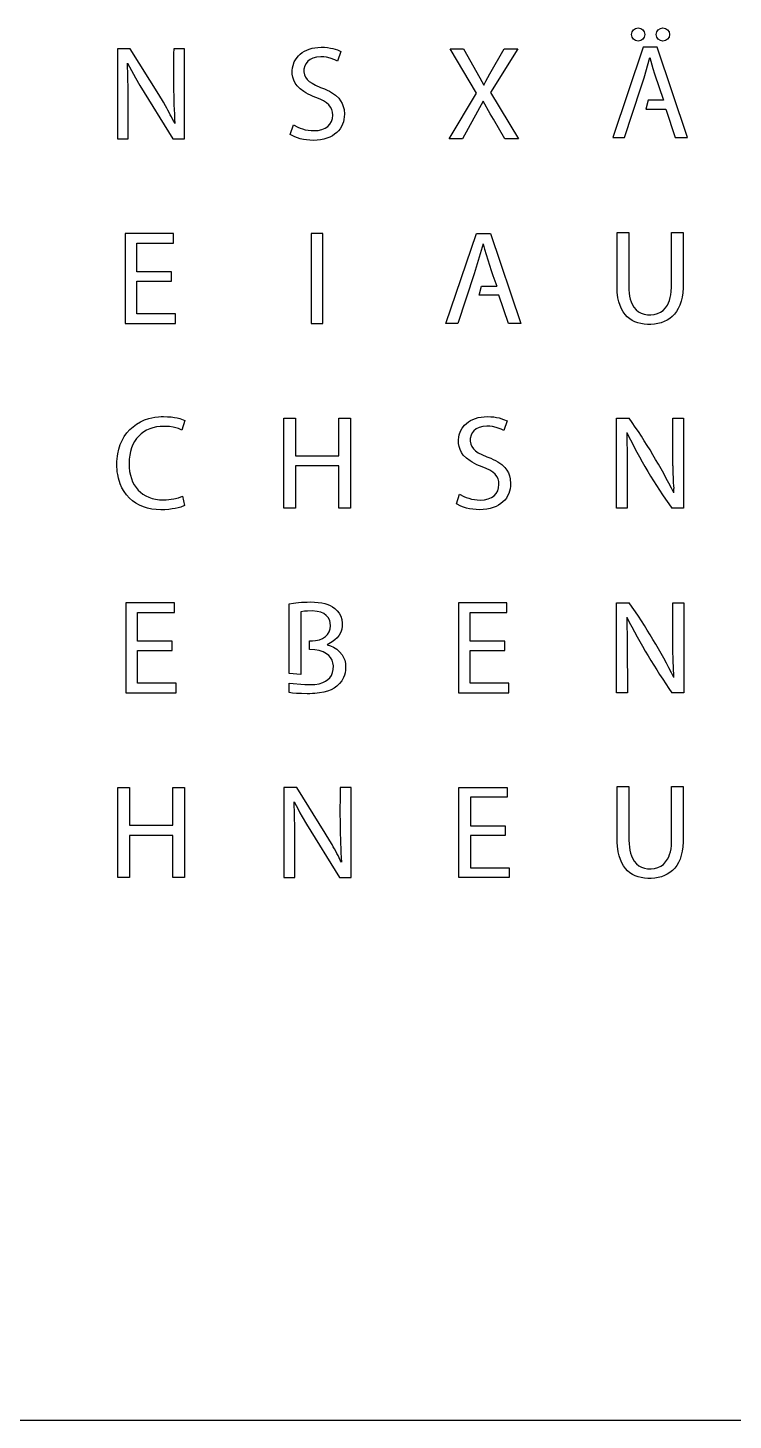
# Model space of a CAD drawing. Extents: x 0 to 230, y 0 to 230.
# Drawn here: x 64.4 to 121.6, y 0 to 113 of the extents above; entities that cross this region are included whole.
import ezdxf

# ---------------------------------------------------------------- set-up
doc = ezdxf.new("R2010")
doc.units = 0
doc.layers.add('7', color=7, linetype='CONTINUOUS')

msp = doc.modelspace()

# ---------------------------------------------------------------- linework, layer by layer
at = {"layer": '7'}
for p, q in [((72.6656, 111.3297), (71.6305, 111.3297)), ((71.6305, 111.3297), (71.6305, 104.0023)), ((74.984, 107.6225), (72.6656, 111.3297)), ((77.0869, 111.3297), (76.2026, 111.3297)), ((77.0869, 104.0023), (77.0869, 111.3297)), ((86.3204, 110.7432), (86.4661, 110.8828)), ((86.4661, 110.8828), (86.6285, 111.009)), ((86.6285, 111.009), (86.8067, 111.121)), ((86.8067, 111.121), (87.0001, 111.218)), ((87.0001, 111.218), (87.208, 111.2992)), ((87.208, 111.2992), (87.4298, 111.3638)), ((87.4298, 111.3638), (87.6647, 111.4109)), ((87.6647, 111.4109), (87.9121, 111.4398)), ((87.9121, 111.4398), (88.1713, 111.4496)), ((88.1713, 111.4496), (88.4376, 111.4417)), ((88.4376, 111.4417), (88.6861, 111.4195)), ((88.6861, 111.4195), (88.9161, 111.3848)), ((88.9161, 111.3848), (89.127, 111.3394)), ((89.127, 111.3394), (89.489, 111.2247)), ((89.489, 111.2247), (89.7671, 111.0906)), ((89.7671, 111.0906), (89.5083, 110.3188)), ((100.7814, 107.7094), (98.6463, 111.3297)), ((98.6463, 111.3297), (99.7352, 111.3297)), ((99.7352, 111.3297), (101.0577, 108.9597)), ((101.8661, 109.2822), (103.0353, 111.3297)), ((104.1241, 111.3297), (101.9137, 107.764)), ((103.0353, 111.3297), (104.1241, 111.3297)), ((114.3134, 111.4419), (111.8333, 104.1142)), ((115.4348, 111.4419), (114.3134, 111.4419)), ((117.9152, 104.1142), (115.4348, 111.4419)), ((72.5123, 107.9893), (72.46615, 110.16115)), ((72.46615, 110.16115), (72.6216, 109.867)), ((72.6216, 109.867), (72.7718, 109.5642)), ((85.8233, 109.566), (85.8449, 109.7727)), ((85.8449, 109.7727), (85.8875, 109.9713)), ((85.8875, 109.9713), (85.9892, 110.2523)), ((85.9892, 110.2523), (86.1342, 110.5105)), ((86.1342, 110.5105), (86.3204, 110.7432)), ((86.8438, 109.9512), (86.7738, 109.6634)), ((86.7738, 109.6634), (86.7746, 109.4442)), ((86.9411, 110.1358), (86.8438, 109.9512)), ((87.0821, 110.3051), (86.9411, 110.1358)), ((87.2695, 110.451), (87.0821, 110.3051)), ((87.5063, 110.5653), (87.2695, 110.451)), ((87.7952, 110.6398), (87.5063, 110.5653)), ((88.1388, 110.6665), (87.7952, 110.6398)), ((88.3772, 110.6573), (88.1388, 110.6665)), ((88.5984, 110.632), (88.3772, 110.6573)), ((88.8934, 110.56965), (88.5984, 110.632)), ((89.2913, 110.4327), (88.8934, 110.56965)), ((89.5083, 110.3188), (89.2913, 110.4327)), ((114.378, 108.9769), (114.84175, 110.6047)), ((114.84175, 110.6047), (115.096, 109.7288)), ((115.096, 109.7288), (115.2288, 109.2981)), ((72.7718, 109.5642), (72.9316, 109.2587)), ((72.9316, 109.2587), (73.0997, 108.9515)), ((73.0997, 108.9515), (73.4559, 108.3349)), ((85.8291, 109.2728), (85.8233, 109.566)), ((85.8732, 109.0087), (85.8291, 109.2728)), ((85.9536, 108.7637), (85.8732, 109.0087)), ((86.0691, 108.5368), (85.9536, 108.7637)), ((86.2181, 108.3269), (86.0691, 108.5368)), ((86.7746, 109.4442), (86.8167, 109.2174)), ((86.8167, 109.2174), (86.9025, 109.0161)), ((86.9025, 109.0161), (87.0332, 108.8357)), ((87.0332, 108.8357), (87.2101, 108.6714)), ((87.2101, 108.6714), (87.4348, 108.5185)), ((87.4348, 108.5185), (87.7086, 108.3723)), ((101.0577, 108.9597), (101.2152, 108.6641)), ((101.2152, 108.6641), (101.37975, 108.3725)), ((101.37975, 108.3725), (101.5472, 108.6839)), ((101.5472, 108.6839), (101.7006, 108.98)), ((101.7006, 108.98), (101.8661, 109.2822)), ((114.1281, 108.162), (114.378, 108.9769)), ((115.2288, 109.2981), (115.9526, 107.1582)), ((72.5148, 104.0023), (72.5123, 107.9893)), ((73.4559, 108.3349), (76.1379, 104.0023)), ((75.3622, 106.9936), (74.984, 107.6225)), ((86.4666, 108.0719), (86.2181, 108.3269)), ((86.7691, 107.8434), (86.4666, 108.0719)), ((86.9396, 107.7383), (86.7691, 107.8434)), ((87.1223, 107.6389), (86.9396, 107.7383)), ((87.3168, 107.545), (87.1223, 107.6389)), ((87.5228, 107.4562), (87.3168, 107.545)), ((87.7398, 107.3723), (87.5228, 107.4562)), ((87.7086, 108.3723), (88.12355, 108.1917)), ((88.0804, 107.2317), (87.7398, 107.3723)), ((88.12355, 108.1917), (88.4376, 108.0641)), ((88.4376, 108.0641), (88.6465, 107.9696)), ((88.6465, 107.9696), (88.841, 107.8712)), ((88.841, 107.8712), (89.0211, 107.7685)), ((89.0211, 107.7685), (89.338, 107.5477)), ((89.338, 107.5477), (89.5973, 107.3032)), ((98.56, 104.0023), (100.7814, 107.7094)), ((101.9137, 107.764), (104.1782, 104.0023)), ((112.8037, 104.1142), (114.1281, 108.162)), ((75.5376, 106.6895), (75.3622, 106.9936)), ((88.3678, 107.0853), (88.0804, 107.2317)), ((88.6043, 106.9302), (88.3678, 107.0853)), ((88.7925, 106.7636), (88.6043, 106.9302)), ((88.9347, 106.5828), (88.7925, 106.7636)), ((89.0332, 106.3848), (88.9347, 106.5828)), ((89.0906, 106.167), (89.0332, 106.3848)), ((89.5973, 107.3032), (89.754, 107.1016)), ((89.754, 107.1016), (89.8782, 106.8825)), ((89.8782, 106.8825), (89.97, 106.644)), ((89.97, 106.644), (90.0294, 106.3845)), ((90.0294, 106.3845), (90.0582, 106.0026)), ((101.30975, 107.068), (99.6386, 104.0023)), ((101.8938, 106.0498), (101.30975, 107.068)), ((114.723, 107.1582), (114.5241, 106.419)), ((114.5241, 106.419), (116.1358, 106.419)), ((115.9526, 107.1582), (114.723, 107.1582)), ((116.1358, 106.419), (116.9122, 104.1142)), ((85.6695, 104.3608), (85.9174, 105.1548)), ((85.9174, 105.1548), (86.265, 104.9653)), ((88.709, 105.0241), (88.8812, 105.206)), ((88.8812, 105.206), (89.0066, 105.4192)), ((89.0066, 105.4192), (89.0833, 105.6605)), ((89.0833, 105.6605), (89.1092, 105.9265)), ((89.1092, 105.9265), (89.0906, 106.167)), ((89.9034, 105.1943), (89.8158, 105.0099)), ((89.9713, 105.3871), (89.9034, 105.1943)), ((90.0196, 105.5869), (89.9713, 105.3871)), ((90.0486, 105.7925), (90.0196, 105.5869)), ((90.0582, 106.0026), (90.0486, 105.7925)), ((102.151, 105.6221), (101.8938, 106.0498)), ((103.0891, 104.0023), (102.151, 105.6221)), ((71.6305, 104.0023), (72.5148, 104.0023)), ((76.1379, 104.0023), (77.0869, 104.0023)), ((86.0245, 104.1761), (85.6695, 104.3608)), ((86.2421, 104.0949), (86.0245, 104.1761)), ((86.4796, 104.0239), (86.2421, 104.0949)), ((86.265, 104.9653), (86.4605, 104.8839)), ((86.4605, 104.8839), (86.6683, 104.8135)), ((86.7317, 103.9651), (86.4796, 104.0239)), ((86.6683, 104.8135), (86.8866, 104.756)), ((86.8866, 104.756), (87.114, 104.7128)), ((87.114, 104.7128), (87.3486, 104.6857)), ((87.3486, 104.6857), (87.589, 104.6763)), ((87.589, 104.6763), (87.9298, 104.6997)), ((87.9298, 104.6997), (88.2314, 104.7676)), ((88.3948, 103.9813), (88.1254, 103.9272)), ((88.2314, 104.7676), (88.4917, 104.8769)), ((88.6435, 104.0548), (88.3948, 103.9813)), ((88.4917, 104.8769), (88.709, 105.0241)), ((88.8717, 104.1465), (88.6435, 104.0548)), ((89.0795, 104.2552), (88.8717, 104.1465)), ((89.2669, 104.3796), (89.0795, 104.2552)), ((89.4342, 104.5186), (89.2669, 104.3796)), ((89.5814, 104.6707), (89.4342, 104.5186)), ((89.7085, 104.8349), (89.5814, 104.6707)), ((89.8158, 105.0099), (89.7085, 104.8349)), ((99.6386, 104.0023), (98.56, 104.0023)), ((104.1782, 104.0023), (103.0891, 104.0023)), ((111.8333, 104.1142), (112.8037, 104.1142)), ((116.9122, 104.1142), (117.9152, 104.1142)), ((86.9933, 103.9206), (86.7317, 103.9651)), ((87.2592, 103.8924), (86.9933, 103.9206)), ((87.5242, 103.8825), (87.2592, 103.8924)), ((87.8352, 103.8939), (87.5242, 103.8825)), ((88.1254, 103.9272), (87.8352, 103.8939)), ((76.19, 96.3388), (72.2539, 96.3388)), ((72.2539, 96.3388), (72.2539, 89.0113)), ((76.19, 95.5452), (76.19, 96.3388)), ((88.2974, 96.3388), (87.3484, 96.3388)), ((87.3484, 96.3388), (87.3484, 89.0111)), ((88.2974, 89.0111), (88.2974, 96.3388)), ((98.3017, 89.0113), (100.7818, 96.3389)), ((100.7818, 96.3389), (101.9032, 96.3389)), ((101.9032, 96.3389), (104.3835, 89.0113)), ((112.183, 92.0823), (112.183, 96.3986)), ((112.183, 96.3986), (113.1319, 96.3986)), ((113.1319, 96.3986), (113.1319, 92.0499)), ((116.5924, 91.97575), (116.5934, 96.3986)), ((116.5934, 96.3986), (117.5424, 96.3986)), ((117.5424, 96.3986), (117.5424, 92.115)), ((73.2029, 93.2294), (73.2029, 95.5452)), ((73.2029, 95.5452), (76.19, 95.5452)), ((101.31005, 95.5018), (100.8464, 93.8739)), ((100.8464, 93.8739), (100.5964, 93.059)), ((76.0174, 93.2294), (73.2029, 93.2294)), ((76.0174, 92.4467), (76.0174, 93.2294)), ((100.5964, 93.059), (99.272, 89.0113)), ((73.2029, 89.8049), (73.2029, 92.4467)), ((73.2029, 92.4467), (76.0174, 92.4467)), ((100.9925, 91.3161), (101.1914, 92.0553)), ((101.1914, 92.0553), (102.421, 92.0553)), ((112.1863, 91.8725), (112.183, 92.0823)), ((112.20399, 91.57425), (112.1863, 91.8725)), ((112.2623, 91.115), (112.20399, 91.57425)), ((113.1319, 92.0499), (113.1403, 91.755)), ((113.1403, 91.755), (113.1649, 91.4816)), ((116.5434, 91.3602), (116.5752, 91.6207)), ((116.5752, 91.6207), (116.5924, 91.97575)), ((117.539, 91.908), (117.5121, 91.517)), ((117.5424, 92.115), (117.539, 91.908)), ((102.6042, 91.3161), (100.9925, 91.3161)), ((103.3806, 89.0113), (102.6042, 91.3161)), ((112.3361, 90.7839), (112.2623, 91.115)), ((112.4324, 90.4835), (112.3361, 90.7839)), ((112.55, 90.2128), (112.4324, 90.4835)), ((113.1649, 91.4816), (113.205, 91.2295)), ((113.205, 91.2295), (113.26, 90.9983)), ((113.26, 90.9983), (113.3291, 90.7875)), ((113.3291, 90.7875), (113.4117, 90.597)), ((113.4117, 90.597), (113.5593, 90.3482)), ((116.1095, 90.2831), (116.2688, 90.5185)), ((116.2688, 90.5185), (116.3585, 90.6994)), ((116.3585, 90.6994), (116.4345, 90.8999)), ((116.4345, 90.8999), (116.4963, 91.1201)), ((116.4963, 91.1201), (116.5434, 91.3602)), ((117.2808, 90.5241), (117.1573, 90.2511)), ((117.3818, 90.8257), (117.2808, 90.5241)), ((117.4593, 91.1565), (117.3818, 90.8257)), ((117.5121, 91.517), (117.4593, 91.1565)), ((76.3518, 89.8049), (73.2029, 89.8049)), ((76.3518, 89.0113), (76.3518, 89.8049)), ((112.6877, 89.971), (112.55, 90.2128)), ((112.8446, 89.7573), (112.6877, 89.971)), ((113.0194, 89.5707), (112.8446, 89.7573)), ((113.2112, 89.4105), (113.0194, 89.5707)), ((113.4187, 89.2758), (113.2112, 89.4105)), ((113.5593, 90.3482), (113.7333, 90.1428)), ((113.7333, 90.1428), (113.9313, 89.9796)), ((113.9313, 89.9796), (114.151, 89.8574)), ((114.151, 89.8574), (114.3901, 89.775)), ((114.3901, 89.775), (114.6461, 89.7314)), ((114.6461, 89.7314), (114.924, 89.7253)), ((114.924, 89.7253), (115.2075, 89.7571)), ((115.2075, 89.7571), (115.4694, 89.828)), ((115.4694, 89.828), (115.7082, 89.9387)), ((115.7082, 89.9387), (115.9221, 90.0901)), ((115.9221, 90.0901), (116.1095, 90.2831)), ((116.2432, 89.2923), (116.0091, 89.1775)), ((116.4618, 89.4319), (116.2432, 89.2923)), ((116.6636, 89.597), (116.4618, 89.4319)), ((116.8476, 89.7881), (116.6636, 89.597)), ((117.0125, 90.0059), (116.8476, 89.7881)), ((117.1573, 90.2511), (117.0125, 90.0059)), ((72.2539, 89.0113), (76.3518, 89.0113)), ((87.3484, 89.0111), (88.2974, 89.0111)), ((99.272, 89.0113), (98.3017, 89.0113)), ((104.3835, 89.0113), (103.3806, 89.0113)), ((113.6409, 89.1656), (113.4187, 89.2758)), ((113.8766, 89.0792), (113.6409, 89.1656)), ((114.1248, 89.0156), (113.8766, 89.0792)), ((114.3844, 88.9741), (114.1248, 89.0156)), ((114.6542, 88.9538), (114.3844, 88.9741)), ((114.939, 88.954), (114.6542, 88.9538)), ((115.2242, 88.9757), (114.939, 88.954)), ((115.4984, 89.0198), (115.2242, 88.9757)), ((115.7604, 89.0869), (115.4984, 89.0198)), ((116.0091, 89.1775), (115.7604, 89.0869)), ((74.1977, 81.3097), (74.67255, 81.4119)), ((74.67255, 81.4119), (74.9708, 81.4494)), ((74.9708, 81.4494), (75.1757, 81.4628)), ((75.1757, 81.4628), (75.3849, 81.4673)), ((75.3849, 81.4673), (75.7058, 81.4587)), ((75.7058, 81.4587), (75.9971, 81.4347)), ((75.9971, 81.4347), (76.2586, 81.3986)), ((76.2586, 81.3986), (76.4901, 81.3533)), ((100.7, 81.317), (100.9217, 81.3816)), ((100.9217, 81.3816), (101.1566, 81.4287)), ((101.1566, 81.4287), (101.404, 81.4575)), ((101.404, 81.4575), (101.6632, 81.4673)), ((101.6632, 81.4673), (101.9295, 81.4595)), ((101.9295, 81.4595), (102.178, 81.4373)), ((102.178, 81.4373), (102.4081, 81.4025)), ((102.4081, 81.4025), (102.619, 81.3573)), ((72.405, 80.1412), (72.6418, 80.4073)), ((72.6418, 80.4073), (72.905, 80.6464)), ((72.905, 80.6464), (73.1934, 80.8573)), ((73.1934, 80.8573), (73.5058, 81.0389)), ((73.5058, 81.0389), (73.841, 81.1901)), ((74.0044, 80.3603), (73.7711, 80.2248)), ((73.841, 81.1901), (74.1977, 81.3097)), ((74.2553, 80.4721), (74.0044, 80.3603)), ((74.5228, 80.5597), (74.2553, 80.4721)), ((74.8062, 80.6228), (74.5228, 80.5597)), ((75.1046, 80.661), (74.8062, 80.6228)), ((75.4172, 80.6738), (75.1046, 80.661)), ((75.639, 80.6678), (75.4172, 80.6738)), ((75.8509, 80.6507), (75.639, 80.6678)), ((76.14716, 80.605), (75.8509, 80.6507)), ((76.5849, 80.4903), (76.14716, 80.605)), ((76.4901, 81.3533), (76.6912, 81.3018)), ((76.8729, 80.3694), (76.5849, 80.4903)), ((76.6912, 81.3018), (77.1101, 81.1413)), ((77.1101, 81.1413), (76.8729, 80.3694)), ((85.1459, 74.0201), (85.1459, 81.348)), ((85.1459, 81.348), (86.095, 81.348)), ((86.095, 81.348), (86.095, 78.2818)), ((89.6103, 78.2818), (89.6103, 81.348)), ((89.6103, 81.348), (90.5595, 81.348)), ((90.5595, 81.348), (90.5595, 74.0201)), ((99.3794, 79.9892), (99.4811, 80.2703)), ((99.4811, 80.2703), (99.6262, 80.5285)), ((99.6262, 80.5285), (99.8123, 80.7612)), ((99.8123, 80.7612), (99.9581, 80.9007)), ((99.9581, 80.9007), (100.1204, 81.0269)), ((100.1204, 81.0269), (100.2986, 81.1389)), ((100.2986, 81.1389), (100.492, 81.2359)), ((100.5741, 80.3231), (100.4332, 80.1538)), ((100.492, 81.2359), (100.7, 81.317)), ((100.7616, 80.4691), (100.5741, 80.3231)), ((100.9984, 80.5834), (100.7616, 80.4691)), ((101.2873, 80.658), (100.9984, 80.5834)), ((101.631, 80.6847), (101.2873, 80.658)), ((101.8694, 80.6755), (101.631, 80.6847)), ((102.0906, 80.6502), (101.8694, 80.6755)), ((102.3855, 80.5877), (102.0906, 80.6502)), ((102.7833, 80.4507), (102.3855, 80.5877)), ((102.619, 81.3573), (102.9811, 81.2427)), ((103.0003, 80.3368), (102.7833, 80.4507)), ((102.9811, 81.2427), (103.2593, 81.1088)), ((103.2593, 81.1088), (103.0003, 80.3368)), ((112.1311, 74.0201), (112.1311, 81.348)), ((112.1311, 81.348), (113.1662, 81.348)), ((116.7077, 77.4673), (116.703, 81.348)), ((116.703, 81.348), (117.5873, 81.348)), ((117.5873, 81.348), (117.5873, 74.0201)), ((71.7462, 78.8297), (71.8652, 79.1924)), ((71.8652, 79.1924), (72.0155, 79.5326)), ((72.0155, 79.5326), (72.1958, 79.8493)), ((72.1958, 79.8493), (72.405, 80.1412)), ((72.8956, 79.205), (72.7845, 78.9354)), ((73.0291, 79.4532), (72.8956, 79.205)), ((73.1843, 79.6798), (73.0291, 79.4532)), ((73.3602, 79.8841), (73.1843, 79.6798)), ((73.556, 80.066), (73.3602, 79.8841)), ((73.7711, 80.2248), (73.556, 80.066)), ((99.3152, 79.5838), (99.3368, 79.7905)), ((99.321, 79.2905), (99.3152, 79.5838)), ((99.3651, 79.0265), (99.321, 79.2905)), ((99.3368, 79.7905), (99.3794, 79.9892)), ((100.3359, 79.9691), (100.2659, 79.6813)), ((100.2659, 79.6813), (100.2666, 79.4621)), ((100.2666, 79.4621), (100.3088, 79.2353)), ((100.3088, 79.2353), (100.3945, 79.034)), ((100.4332, 80.1538), (100.3359, 79.9691)), ((71.5935, 77.8325), (71.6069, 78.0417)), ((71.6069, 78.0417), (71.629, 78.2462)), ((71.629, 78.2462), (71.6597, 78.4458)), ((71.6597, 78.4458), (71.7462, 78.8297)), ((72.5941, 78.0023), (72.581, 77.6513)), ((72.633, 78.3336), (72.5941, 78.0023)), ((72.6967, 78.6448), (72.633, 78.3336)), ((72.7845, 78.9354), (72.6967, 78.6448)), ((86.095, 78.2818), (89.6103, 78.2818)), ((99.4456, 78.7815), (99.3651, 79.0265)), ((99.561, 78.5546), (99.4456, 78.7815)), ((99.71, 78.3448), (99.561, 78.5546)), ((99.9586, 78.0899), (99.71, 78.3448)), ((100.2611, 77.8614), (99.9586, 78.0899)), ((100.3945, 79.034), (100.5252, 78.8536)), ((100.5252, 78.8536), (100.7022, 78.6893)), ((100.7022, 78.6893), (100.9268, 78.5365)), ((100.9268, 78.5365), (101.2006, 78.3902)), ((101.2006, 78.3902), (101.61555, 78.20955)), ((101.61555, 78.20955), (101.9296, 78.0819)), ((101.9296, 78.0819), (102.1385, 77.9874)), ((102.1385, 77.9874), (102.333, 77.8891)), ((113.0031, 78.7723), (113.0153, 74.0201)), ((71.589, 77.6187), (71.5935, 77.8325)), ((71.5935, 77.3957), (71.589, 77.6187)), ((71.6067, 77.1792), (71.5935, 77.3957)), ((71.6285, 76.9693), (71.6067, 77.1792)), ((71.6588, 76.766), (71.6285, 76.9693)), ((72.581, 77.6513), (72.5929, 77.3208)), ((72.5929, 77.3208), (72.6284, 77.0066)), ((72.6284, 77.0066), (72.6871, 76.7093)), ((89.6103, 77.4556), (86.095, 77.4556)), ((86.095, 77.4556), (86.095, 74.0201)), ((89.6103, 74.0201), (89.6103, 77.4556)), ((100.4315, 77.7563), (100.2611, 77.8614)), ((100.6143, 77.657), (100.4315, 77.7563)), ((100.8088, 77.5631), (100.6143, 77.657)), ((101.0148, 77.4743), (100.8088, 77.5631)), ((101.2319, 77.3904), (101.0148, 77.4743)), ((101.5725, 77.2498), (101.2319, 77.3904)), ((101.8599, 77.1033), (101.5725, 77.2498)), ((102.0965, 76.9481), (101.8599, 77.1033)), ((102.2847, 76.7816), (102.0965, 76.9481)), ((102.333, 77.8891), (102.5131, 77.7863)), ((102.5131, 77.7863), (102.83, 77.5656)), ((102.83, 77.5656), (103.0893, 77.3211)), ((103.0893, 77.3211), (103.246, 77.1196)), ((103.246, 77.1196), (103.3702, 76.9005)), ((103.3702, 76.9005), (103.4621, 76.662)), ((71.72055, 76.4743), (71.6588, 76.766)), ((71.8603, 76.0195), (71.72055, 76.4743)), ((72.0067, 75.6869), (71.8603, 76.0195)), ((72.6871, 76.7093), (72.7685, 76.4296)), ((72.7685, 76.4296), (72.8722, 76.1683)), ((72.8722, 76.1683), (72.9978, 75.9261)), ((72.9978, 75.9261), (73.1449, 75.7036)), ((102.4268, 76.6007), (102.2847, 76.7816)), ((102.5254, 76.4028), (102.4268, 76.6007)), ((102.5828, 76.1851), (102.5254, 76.4028)), ((102.5754, 75.6786), (102.6014, 75.9446)), ((102.6014, 75.9446), (102.5828, 76.1851)), ((103.4621, 76.662), (103.5215, 76.4026)), ((103.5407, 75.8105), (103.5117, 75.6049)), ((103.5215, 76.4026), (103.5503, 76.0207)), ((103.5503, 76.0207), (103.5407, 75.8105)), ((72.1816, 75.3817), (72.0067, 75.6869)), ((72.3834, 75.1041), (72.1816, 75.3817)), ((72.6108, 74.8546), (72.3834, 75.1041)), ((72.8621, 74.6334), (72.6108, 74.8546)), ((73.136, 74.4407), (72.8621, 74.6334)), ((73.1449, 75.7036), (73.3129, 75.5015)), ((73.3129, 75.5015), (73.5016, 75.3206)), ((73.5016, 75.3206), (73.7104, 75.1615)), ((73.7104, 75.1615), (73.939, 75.025)), ((73.939, 75.025), (74.1869, 74.9117)), ((74.1869, 74.9117), (74.4537, 74.8224)), ((74.4537, 74.8224), (74.7389, 74.7577)), ((74.7389, 74.7577), (75.0422, 74.7184)), ((75.0422, 74.7184), (75.3631, 74.7052)), ((75.3631, 74.7052), (75.5811, 74.7106)), ((75.5811, 74.7106), (75.7967, 74.7267)), ((75.7967, 74.7267), (76.0075, 74.7527)), ((76.0075, 74.7527), (76.2111, 74.7879)), ((76.2111, 74.7879), (76.587, 74.8838)), ((76.587, 74.8838), (76.9052, 75.0093)), ((76.9052, 75.0093), (77.0885, 74.2482)), ((99.1615, 74.3791), (99.4095, 75.1724)), ((99.4095, 75.1724), (99.7571, 74.9831)), ((99.7571, 74.9831), (99.9526, 74.9017)), ((99.9526, 74.9017), (100.1603, 74.8314)), ((100.1603, 74.8314), (100.3787, 74.7738)), ((100.3787, 74.7738), (100.6061, 74.7306)), ((100.6061, 74.7306), (100.8408, 74.7035)), ((100.8408, 74.7035), (101.0812, 74.6941)), ((101.0812, 74.6941), (101.422, 74.7175)), ((101.422, 74.7175), (101.7235, 74.7855)), ((101.7235, 74.7855), (101.9839, 74.8948)), ((101.9839, 74.8948), (102.2011, 75.042)), ((102.2011, 75.042), (102.3734, 75.224)), ((102.3734, 75.224), (102.4988, 75.4373)), ((102.4988, 75.4373), (102.5754, 75.6786)), ((103.0734, 74.6887), (102.9262, 74.5366)), ((103.2006, 74.8529), (103.0734, 74.6887)), ((103.3079, 75.0278), (103.2006, 74.8529)), ((103.3954, 75.2123), (103.3079, 75.0278)), ((103.4634, 75.4051), (103.3954, 75.2123)), ((103.5117, 75.6049), (103.4634, 75.4051)), ((116.7946, 75.265), (116.7816, 75.634)), ((73.4309, 74.2769), (73.136, 74.4407)), ((73.7454, 74.1422), (73.4309, 74.2769)), ((74.0779, 74.037), (73.7454, 74.1422)), ((74.427, 73.9615), (74.0779, 74.037)), ((74.7912, 73.9159), (74.427, 73.9615)), ((75.1691, 73.9007), (74.7912, 73.9159)), ((75.4917, 73.9085), (75.1691, 73.9007)), ((75.7951, 73.9305), (75.4917, 73.9085)), ((76.0769, 73.9648), (75.7951, 73.9305)), ((76.3351, 74.0093), (76.0769, 73.9648)), ((76.5675, 74.0619), (76.3351, 74.0093)), ((76.772, 74.1206), (76.5675, 74.0619)), ((77.0885, 74.2482), (76.772, 74.1206)), ((86.095, 74.0201), (85.1459, 74.0201)), ((90.5595, 74.0201), (89.6103, 74.0201)), ((99.5165, 74.1942), (99.1615, 74.3791)), ((99.7341, 74.113), (99.5165, 74.1942)), ((99.9716, 74.042), (99.7341, 74.113)), ((100.2237, 73.9832), (99.9716, 74.042)), ((100.4853, 73.9387), (100.2237, 73.9832)), ((100.7512, 73.9106), (100.4853, 73.9387)), ((101.0162, 73.9007), (100.7512, 73.9106)), ((101.3272, 73.9121), (101.0162, 73.9007)), ((101.6174, 73.9454), (101.3272, 73.9121)), ((101.8868, 73.9994), (101.6174, 73.9454)), ((102.1355, 74.0729), (101.8868, 73.9994)), ((102.3637, 74.1646), (102.1355, 74.0729)), ((102.5715, 74.2733), (102.3637, 74.1646)), ((102.759, 74.3977), (102.5715, 74.2733)), ((102.9262, 74.5366), (102.759, 74.3977)), ((113.0153, 74.0201), (112.1311, 74.0201)), ((117.5873, 74.0201), (116.6384, 74.0201)), ((76.255, 66.3569), (72.319, 66.3569)), ((72.319, 66.3569), (72.319, 59.0292)), ((73.268, 63.2474), (73.268, 65.5632)), ((73.268, 65.5632), (76.255, 65.5632)), ((76.255, 65.5632), (76.255, 66.3569)), ((85.5757, 66.2536), (85.9255, 66.3203)), ((85.5757, 60.6102), (85.5757, 66.2536)), ((85.9255, 66.3203), (86.1277, 66.3482)), ((86.1277, 66.3482), (86.344, 66.3718)), ((86.344, 66.3718), (86.5715, 66.3909)), ((86.8239, 65.6678), (86.5139, 65.623)), ((86.5139, 65.623), (86.5139, 60.5314)), ((86.5715, 66.3909), (86.807, 66.4049)), ((86.807, 66.4049), (87.0476, 66.4137)), ((87.0537, 65.6826), (86.8239, 65.6678)), ((87.0476, 66.4137), (87.2902, 66.4167)), ((87.43111, 65.68615), (87.0537, 65.6826)), ((87.2902, 66.4167), (87.6266, 66.4089)), ((87.8427, 65.6505), (87.43111, 65.68615)), ((87.6266, 66.4089), (87.9338, 66.3854)), ((88.1323, 65.5816), (87.8427, 65.6505)), ((87.9338, 66.3854), (88.2137, 66.3456)), ((88.383, 65.4757), (88.1323, 65.5816)), ((88.2137, 66.3456), (88.4682, 66.2889)), ((88.4682, 66.2889), (88.6996, 66.2149)), ((88.6996, 66.2149), (88.9096, 66.1231)), ((88.9096, 66.1231), (89.1005, 66.0129)), ((89.1005, 66.0129), (89.2741, 65.8838)), ((89.2741, 65.8838), (89.4712, 65.7088)), ((89.4712, 65.7088), (89.6348, 65.5022)), ((99.3172, 66.3569), (99.3172, 59.0292)), ((103.2535, 66.3569), (99.3172, 66.3569)), ((100.2664, 63.2474), (100.2664, 65.5632)), ((100.2664, 65.5632), (103.2535, 65.5632)), ((103.2535, 65.5632), (103.2535, 66.3569)), ((112.1375, 59.0292), (112.1375, 66.3569)), ((112.1375, 66.3569), (113.1726, 66.3569)), ((116.7142, 62.4765), (116.7095, 66.3569)), ((116.7095, 66.3569), (117.5937, 66.3569)), ((117.5937, 66.3569), (117.5937, 59.0292)), ((88.5911, 65.3309), (88.383, 65.4757)), ((88.7528, 65.1455), (88.5911, 65.3309)), ((88.8643, 64.9176), (88.7528, 65.1455)), ((88.9128, 64.7177), (88.8643, 64.9176)), ((88.9024, 64.2361), (88.9293, 64.4923)), ((88.9293, 64.4923), (88.9128, 64.7177)), ((89.6348, 65.5022), (89.7611, 65.2643)), ((89.7611, 65.2643), (89.8462, 64.9956)), ((89.8837, 64.4568), (89.8404, 64.1985)), ((89.8462, 64.9956), (89.8864, 64.6965)), ((89.8864, 64.6965), (89.8837, 64.4568)), ((112.97305, 65.188), (113.0193, 63.0163)), ((87.7146, 63.2773), (88.024, 63.3473)), ((88.024, 63.3473), (88.2917, 63.4588)), ((88.2917, 63.4588), (88.5155, 63.6076)), ((88.5155, 63.6076), (88.6933, 63.7896)), ((88.6933, 63.7896), (88.823, 64.0005)), ((88.823, 64.0005), (88.9024, 64.2361)), ((89.2794, 63.3303), (89.0535, 63.1691)), ((89.4733, 63.5167), (89.2794, 63.3303)), ((89.633, 63.7255), (89.4733, 63.5167)), ((89.7561, 63.9537), (89.633, 63.7255)), ((89.8404, 64.1985), (89.7561, 63.9537)), ((76.0825, 63.2474), (73.268, 63.2474)), ((73.268, 59.8228), (73.268, 62.4648)), ((73.268, 62.4648), (76.0825, 62.4648)), ((76.0825, 62.4648), (76.0825, 63.2474)), ((87.2207, 63.253), (87.45535, 63.2561)), ((87.2207, 62.5461), (87.2207, 63.253)), ((87.6649, 62.526), (87.2207, 62.5461)), ((87.45535, 63.2561), (87.7146, 63.2773)), ((88.0155, 62.4644), (87.6649, 62.526)), ((88.334, 62.3598), (88.0155, 62.4644)), ((88.6125, 62.2105), (88.334, 62.3598)), ((88.7903, 62.0682), (88.6125, 62.2105)), ((89.0535, 63.1691), (88.6597, 62.9485)), ((88.6597, 62.9485), (88.9223, 62.8678)), ((88.9223, 62.8678), (89.1852, 62.7472)), ((89.1852, 62.7472), (89.4374, 62.5856)), ((89.4374, 62.5856), (89.6681, 62.3818)), ((89.6681, 62.3818), (89.8665, 62.1346)), ((103.0808, 63.2474), (100.2664, 63.2474)), ((100.2664, 59.8228), (100.2664, 62.4648)), ((100.2664, 62.4648), (103.0808, 62.4648)), ((103.0808, 62.4648), (103.0808, 63.2474)), ((113.0193, 63.0163), (113.0218, 59.0292)), ((116.7311, 61.7241), (116.7142, 62.4765)), ((88.9377, 61.8991), (88.7903, 62.0682)), ((89.0514, 61.7025), (88.9377, 61.8991)), ((89.128, 61.4777), (89.0514, 61.7025)), ((89.1641, 61.224), (89.128, 61.4777)), ((89.1563, 60.9414), (89.1641, 61.224)), ((89.8665, 62.1346), (89.9875, 61.9202)), ((89.9875, 61.9202), (90.0796, 61.6802)), ((90.0796, 61.6802), (90.1382, 61.4143)), ((90.1382, 61.4143), (90.1588, 61.1219)), ((90.1588, 61.1219), (90.1474, 60.8921)), ((116.7642, 61.0022), (116.7311, 61.7241)), ((86.5139, 60.5314), (85.5757, 60.6102)), ((88.3178, 59.8783), (88.5316, 59.981)), ((88.5316, 59.981), (88.7213, 60.1111)), ((88.7213, 60.1111), (88.8826, 60.2705)), ((88.8826, 60.2705), (89.0116, 60.4609)), ((89.0116, 60.4609), (89.1042, 60.6839)), ((89.1042, 60.6839), (89.1563, 60.9414)), ((89.8455, 60.0218), (89.6684, 59.7914)), ((89.9875, 60.282), (89.8455, 60.0218)), ((90.0604, 60.4721), (89.9875, 60.282)), ((90.1141, 60.6755), (90.0604, 60.4721)), ((90.1474, 60.8921), (90.1141, 60.6755)), ((72.319, 59.0292), (76.4166, 59.0292)), ((76.4166, 59.8228), (73.268, 59.8228)), ((76.4166, 59.0292), (76.4166, 59.8228)), ((85.5757, 59.8357), (86.8548, 59.7181)), ((85.5757, 59.0564), (85.5757, 59.8357)), ((85.844, 59.0243), (85.5757, 59.0564)), ((86.1782, 58.9964), (85.844, 59.0243)), ((86.575, 58.9767), (86.1782, 58.9964)), ((87.0314, 58.9692), (86.575, 58.9767)), ((86.8548, 59.7181), (87.0642, 59.7108)), ((87.2495, 58.9717), (87.0314, 58.9692)), ((87.0642, 59.7108), (87.3009, 59.7086)), ((87.4591, 58.9795), (87.2495, 58.9717)), ((87.3009, 59.7086), (87.6598, 59.7261)), ((87.6602, 58.9924), (87.4591, 58.9795)), ((87.6598, 59.7261), (88.0019, 59.7813)), ((88.0373, 59.0339), (87.6602, 58.9924)), ((88.0019, 59.7813), (88.3178, 59.8783)), ((88.3813, 59.0969), (88.0373, 59.0339)), ((88.6927, 59.1815), (88.3813, 59.0969)), ((88.972, 59.2883), (88.6927, 59.1815)), ((89.2197, 59.4175), (88.972, 59.2883)), ((89.4363, 59.5696), (89.2197, 59.4175)), ((89.6684, 59.7914), (89.4363, 59.5696)), ((99.3172, 59.0292), (103.4152, 59.0292)), ((103.4152, 59.8228), (100.2664, 59.8228)), ((103.4152, 59.0292), (103.4152, 59.8228)), ((113.0218, 59.0292), (112.1375, 59.0292)), ((117.5937, 59.0292), (116.6449, 59.0292)), ((71.6696, 44.0382), (71.6696, 51.3659)), ((71.6696, 51.3659), (72.6184, 51.3659)), ((72.6184, 51.3659), (72.6184, 48.3001)), ((76.1339, 48.3001), (76.1339, 51.3659)), ((76.1339, 51.3659), (77.0829, 51.3659)), ((77.0829, 51.3659), (77.0829, 44.0382)), ((86.186, 51.3659), (85.1506, 51.3659)), ((85.1506, 51.3659), (85.1506, 44.0382)), ((88.5044, 47.6587), (86.186, 51.3659)), ((90.6073, 51.3659), (89.7231, 51.3659)), ((90.6073, 44.0382), (90.6073, 51.3659)), ((99.3328, 51.3659), (103.2686, 51.3659)), ((99.3328, 44.0382), (99.3328, 51.3659)), ((103.2686, 51.3659), (103.2686, 50.5723)), ((112.2048, 47.1095), (112.2048, 51.4256)), ((112.2048, 51.4256), (113.1536, 51.4256)), ((113.1536, 51.4256), (113.1536, 47.0768)), ((116.6142, 47.0027), (116.6152, 51.4256)), ((116.6152, 51.4256), (117.5641, 51.4256)), ((117.5641, 51.4256), (117.5641, 47.1424)), ((86.0323, 48.0254), (85.9865, 50.19725)), ((85.9865, 50.19725), (86.142, 49.9031)), ((86.142, 49.9031), (86.2921, 49.6002)), ((103.2686, 50.5723), (100.2818, 50.5723)), ((100.2818, 50.5723), (100.2818, 48.2565)), ((86.2921, 49.6002), (86.4518, 49.2948)), ((86.4518, 49.2948), (86.6199, 48.9876)), ((86.6199, 48.9876), (86.9761, 48.3709)), ((72.6184, 48.3001), (76.1339, 48.3001)), ((76.1339, 47.4737), (72.6184, 47.4737)), ((72.6184, 47.4737), (72.6184, 44.0382)), ((76.1339, 44.0382), (76.1339, 47.4737)), ((86.0349, 44.0382), (86.0323, 48.0254)), ((86.9761, 48.3709), (89.6583, 44.0382)), ((88.8825, 47.0297), (88.5044, 47.6587)), ((100.2818, 48.2565), (103.0964, 48.2565)), ((103.0964, 47.4737), (100.2818, 47.4737)), ((100.2818, 47.4737), (100.2818, 44.8318)), ((103.0964, 48.2565), (103.0964, 47.4737)), ((89.0579, 46.7256), (88.8825, 47.0297)), ((112.2081, 46.8997), (112.2048, 47.1095)), ((112.2258, 46.60145), (112.2081, 46.8997)), ((112.2841, 46.1422), (112.2258, 46.60145)), ((113.1536, 47.0768), (113.162, 46.782)), ((113.162, 46.782), (113.1866, 46.5087)), ((113.1866, 46.5087), (113.2267, 46.2566)), ((116.5181, 46.1471), (116.5652, 46.3873)), ((116.5652, 46.3873), (116.597, 46.6477)), ((116.597, 46.6477), (116.6142, 47.0027)), ((117.5337, 46.5443), (117.481, 46.1837)), ((117.5607, 46.9353), (117.5337, 46.5443)), ((117.5641, 47.1424), (117.5607, 46.9353)), ((112.3579, 45.8111), (112.2841, 46.1422)), ((112.4541, 45.5107), (112.3579, 45.8111)), ((112.5717, 45.24), (112.4541, 45.5107)), ((112.7094, 44.9982), (112.5717, 45.24)), ((113.2267, 46.2566), (113.2817, 46.0254)), ((113.2817, 46.0254), (113.3508, 45.8147)), ((113.3508, 45.8147), (113.4334, 45.6241)), ((113.4334, 45.6241), (113.5811, 45.3753)), ((113.5811, 45.3753), (113.755, 45.1699)), ((115.9439, 45.1173), (116.1314, 45.3103)), ((116.1314, 45.3103), (116.2906, 45.5457)), ((116.2906, 45.5457), (116.3804, 45.7266)), ((116.3804, 45.7266), (116.4563, 45.927)), ((116.4563, 45.927), (116.5181, 46.1471)), ((117.179, 45.2782), (117.0342, 45.0331)), ((117.3025, 45.5513), (117.179, 45.2782)), ((117.4035, 45.8529), (117.3025, 45.5513)), ((117.481, 46.1837), (117.4035, 45.8529)), ((100.2818, 44.8318), (103.4303, 44.8318)), ((103.4303, 44.8318), (103.4303, 44.0382)), ((112.8663, 44.7845), (112.7094, 44.9982)), ((113.0411, 44.5979), (112.8663, 44.7845)), ((113.2329, 44.4377), (113.0411, 44.5979)), ((113.4404, 44.3029), (113.2329, 44.4377)), ((113.6626, 44.1927), (113.4404, 44.3029)), ((113.8983, 44.1063), (113.6626, 44.1927)), ((113.755, 45.1699), (113.9531, 45.0068)), ((114.1466, 44.0428), (113.8983, 44.1063)), ((113.9531, 45.0068), (114.1728, 44.8846)), ((114.1728, 44.8846), (114.4118, 44.8023)), ((114.4118, 44.8023), (114.6678, 44.7586)), ((114.6678, 44.7586), (114.9458, 44.7525)), ((114.9458, 44.7525), (115.2293, 44.7844)), ((115.2293, 44.7844), (115.4913, 44.8552)), ((115.4913, 44.8552), (115.73, 44.9659)), ((115.7822, 44.114), (115.5203, 44.047)), ((115.73, 44.9659), (115.9439, 45.1173)), ((116.0309, 44.2046), (115.7822, 44.114)), ((116.265, 44.3194), (116.0309, 44.2046)), ((116.4836, 44.459), (116.265, 44.3194)), ((116.6854, 44.6241), (116.4836, 44.459)), ((116.8693, 44.8153), (116.6854, 44.6241)), ((117.0342, 45.0331), (116.8693, 44.8153)), ((72.6184, 44.0382), (71.6696, 44.0382)), ((77.0829, 44.0382), (76.1339, 44.0382)), ((85.1506, 44.0382), (86.0349, 44.0382)), ((89.6583, 44.0382), (90.6073, 44.0382)), ((103.4303, 44.0382), (99.3328, 44.0382)), ((114.4062, 44.0013), (114.1466, 44.0428)), ((114.6761, 43.981), (114.4062, 44.0013)), ((114.9609, 43.9811), (114.6761, 43.981)), ((115.2461, 44.0029), (114.9609, 43.9811)), ((115.5203, 44.047), (115.2461, 44.0029)), ((0, 0), (229.9005, 0))]:
    msp.add_line(p, q, dxfattribs=at)
for centre in [(115.91181, 112.48275), (113.90032, 112.48263)]:
    msp.add_circle(centre, 0.54, dxfattribs=at)
for centre, radius, start, end in [((150.69112, 109.41195), 74.51321, 178.52521, 183.20428), ((51.78236, 93.30724), 27.26529, 25.97051, 29.39427), ((145.81126, 107.94403), 46.20787, 195.62062, 200.11182), ((74.65721, 54.25445), 47.08506, 26.50176, 35.12885), ((139.13156, 79.85236), 26.15078, 179.27203, 182.36705), ((149.68135, 97.78036), 40.69873, 205.61627, 215.71886), ((147.29338, 77.78204), 30.5873, 180.58957, 184.02699), ((74.62785, 39.24018), 47.12764, 26.5075, 35.12688), ((157.83817, 87.76228), 50.22426, 206.70966, 214.8965), ((104.98064, 60.0379), 11.82295, 1.14399, 4.67833), ((164.24126, 49.44542), 74.5429, 178.5237, 183.2009), ((65.11981, 33.24706), 27.47186, 25.98429, 29.38206)]:
    msp.add_arc(centre, radius, start, end, dxfattribs=at)

doc.saveas('drawing.dxf')
